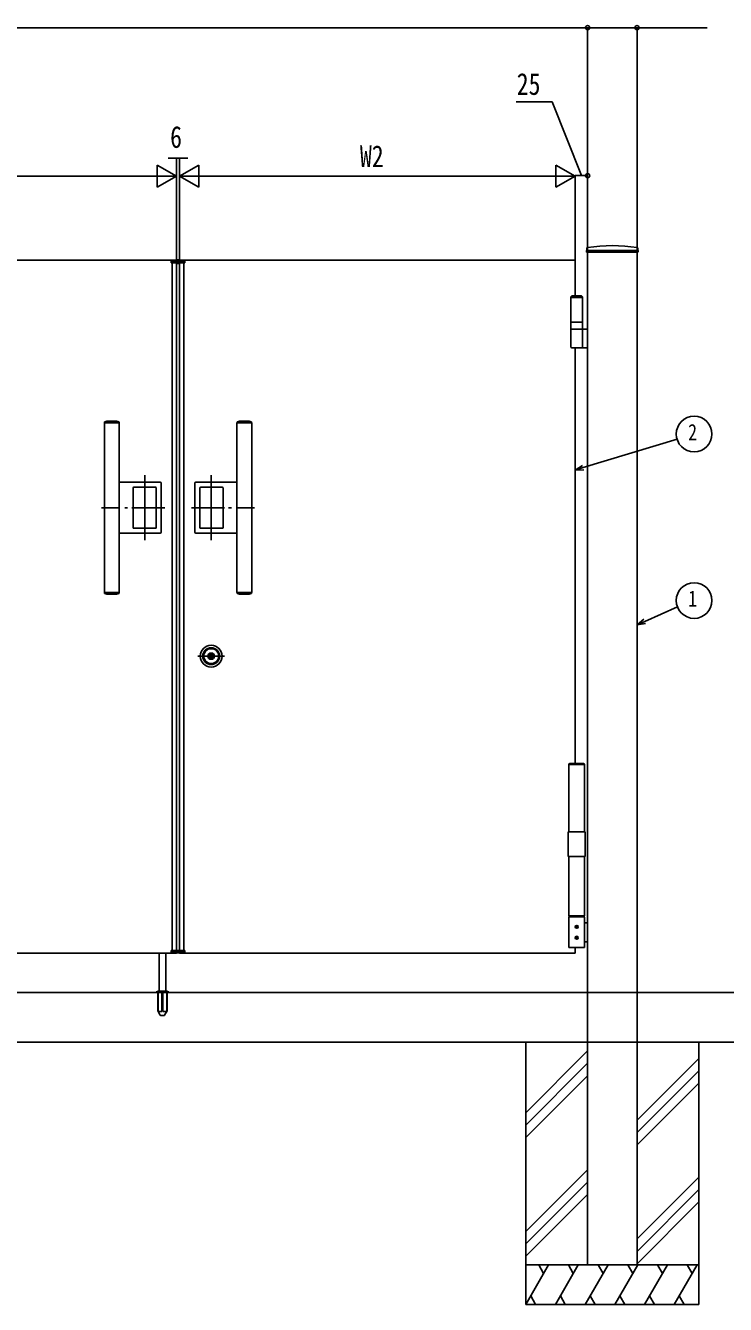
# Model space of a CAD drawing. Units: millimetres, scale not verified. Extents: x -4205 to 4205, y -2970 to 2970.
# Drawn here: x -142 to 1273, y -983 to 1601 of the extents above; entities that cross this region are included whole.
import ezdxf
from ezdxf.enums import TextEntityAlignment as Align

# ---------------------------------------------------------------- set-up
doc = ezdxf.new("R2010")
doc.units = ezdxf.units.MM
doc.header["$LTSCALE"] = 12
for name, color, linetype in [('0-3_YKK_12', 2, 'Continuous'), ('0-4_YKK_A1', 4, 'Continuous'), ('0-5_YKK_D', 6, 'Continuous')]:
    doc.layers.add(name, color=color, linetype=linetype)
doc.styles.add('ＭＳ ゴシック', font='')
doc.styles.get('ＭＳ ゴシック').set_extended_font_data('MS Gothic')

msp = doc.modelspace()

# ---------------------------------------------------------------- linework, layer by layer
at = {"layer": '0-3_YKK_12'}
msp.add_line((166.02, 1119), (166.02, 1129), dxfattribs=at)
at = {"layer": '0-4_YKK_A1'}
for p, q in [((992.27, 1150.69), (991.92, 1144.03)), ((992.42, 1143.5), (1095.62, 1143.5)), ((994.02, -353), (994.02, 1143.5)), ((1094.02, 1147), (1094.02, 1143.5)), ((1094.02, -353), (1094.02, 1143.5)), ((1095.77, 1150.69), (1096.12, 1144.03)), ((152.12, 1121.5), (152.33, 1125.55)), ((152.12, 1121.5), (179.92, 1121.5)), ((178.71, 1126.5), (153.33, 1126.5)), ((154.02, 1123.5), (178.02, 1123.5)), ((154.02, 1123.5), (154.02, 1121.5)), ((154.02, 1121.5), (154.02, -267.5)), ((163.02, 1126.5), (163.02, 1127)), ((163.02, 1121.5), (163.02, -267.5)), ((169.02, 1126.5), (169.02, 1127)), ((169.02, 1121.5), (169.02, -267.5)), ((178.02, 1123.5), (178.02, 1121.5)), ((178.02, 1121.5), (178.02, -267.5)), ((179.92, 1121.5), (179.71, 1125.55)), ((962.52, 1055), (960.52, 1053)), ((983.52, 1053), (960.52, 1053)), ((983.52, 1052), (960.52, 1052)), ((981.52, 1055), (962.52, 1055)), ((981.52, 1055), (983.52, 1053)), ((983.52, 1002), (960.52, 1002)), ((960.52, 988), (994.02, 988)), ((960.52, 951.5), (960.52, 986.5)), ((983.52, 951.5), (983.52, 986.5)), ((994.02, 950), (962.02, 950)), ((969.02, 950), (969.02, 110)), ((22.27, 802), (41.77, 802)), ((309.77, 802), (290.27, 802)), ((17.02, 798.5), (17.02, 455.5)), ((17.02, 798.5), (19.02, 798.5)), ((17.32, 798.5), (17.32, 799.87)), ((45.74, 800.31), (18.3, 800.31)), ((19.02, 798.5), (47.02, 798.5)), ((46.72, 799.87), (46.72, 798.5)), ((47.02, 798.5), (47.02, 455.5)), ((285.02, 798.5), (285.02, 455.5)), ((313.02, 798.5), (285.02, 798.5)), ((285.32, 799.87), (285.32, 798.5)), ((286.3, 800.31), (313.74, 800.31)), ((315.02, 798.5), (313.02, 798.5)), ((314.72, 798.5), (314.72, 799.87)), ((315.02, 798.5), (315.02, 455.5)), ((130.02, 678.5), (47.02, 678.5)), ((99.02, 692.46), (99.02, 561.66)), ((132.02, 577.5), (132.02, 676.5)), ((200.02, 577.5), (200.02, 676.5)), ((202.02, 678.5), (285.02, 678.5)), ((233.02, 692.46), (233.02, 561.66)), ((75.02, 667), (75.02, 587)), ((76.52, 668.5), (120.52, 668.5)), ((122.02, 587), (122.02, 667)), ((210.02, 587), (210.02, 667)), ((255.52, 668.5), (211.52, 668.5)), ((257.02, 667), (257.02, 587)), ((48.48, 627), (11.52, 627)), ((63.99, 627), (58.25, 627)), ((72.3, 627), (139.13, 627)), ((259.74, 627), (192.91, 627)), ((268.05, 627), (273.79, 627)), ((283.56, 627), (320.52, 627)), ((130.02, 575.5), (47.02, 575.5)), ((120.52, 585.5), (76.52, 585.5)), ((202.02, 575.5), (285.02, 575.5)), ((211.52, 585.5), (255.52, 585.5)), ((47.02, 455.5), (17.02, 455.5)), ((17.32, 454.13), (17.32, 455.5)), ((18.3, 453.69), (45.74, 453.69)), ((41.77, 452), (22.27, 452)), ((46.72, 455.5), (46.72, 454.13)), ((285.02, 455.5), (315.02, 455.5)), ((285.32, 455.5), (285.32, 454.13)), ((313.74, 453.69), (286.3, 453.69)), ((290.27, 452), (309.77, 452)), ((314.72, 454.13), (314.72, 455.5)), ((260.02, 327), (206.02, 327)), ((228.86, 326.06), (228.86, 327.94)), ((229.16, 328.24), (229.81, 328.24)), ((229.16, 325.76), (229.81, 325.76)), ((229.92, 328.28), (230.11, 328.4)), ((229.92, 325.72), (230.11, 325.6)), ((230.11, 328.4), (231.17, 328.41)), ((230.11, 325.6), (231.17, 325.59)), ((231.17, 328.41), (231.33, 327.83)), ((231.17, 325.59), (231.27, 325.96)), ((231.42, 325.96), (231.27, 325.96)), ((231.52, 327.68), (231.71, 327.68)), ((231.98, 326.87), (231.7, 326.15)), ((231.98, 328.03), (231.9, 327.81)), ((231.98, 328.03), (233.13, 328.03)), ((232.12, 326.96), (232.35, 326.96)), ((232.5, 326.84), (232.61, 326.21)), ((234.06, 325.96), (232.91, 325.96)), ((233.54, 327.16), (233.43, 327.79)), ((233.92, 327.04), (233.69, 327.04)), ((234.06, 327.13), (234.34, 327.85)), ((234.06, 325.96), (234.14, 326.19)), ((234.52, 326.32), (234.33, 326.32)), ((234.62, 328.03), (234.77, 328.03)), ((234.86, 325.59), (234.71, 326.17)), ((234.86, 328.41), (234.77, 328.03)), ((235.93, 328.4), (234.86, 328.41)), ((235.93, 325.6), (234.86, 325.59)), ((236.12, 328.28), (235.93, 328.4)), ((236.12, 325.72), (235.93, 325.6)), ((236.88, 328.24), (236.23, 328.24)), ((236.88, 325.76), (236.23, 325.76)), ((237.18, 326.06), (237.18, 327.94)), ((956.02, 108), (988.02, 108)), ((956.02, -28), (956.02, 108)), ((956.27, 108), (956.27, 109)), ((957.27, 110), (986.77, 110)), ((987.77, 108), (987.77, 109)), ((988.02, -28), (988.02, 108)), ((989.02, -28), (955.02, -28)), ((955.02, -28), (955.02, -78)), ((989.02, -28), (989.02, -78)), ((989.02, -78), (955.02, -78)), ((988.02, -198), (988.02, -78)), ((956.02, -201.5), (956.02, -260.5)), ((957.02, -198), (957.02, -200)), ((987.02, -200), (957.02, -200)), ((986.52, -200), (957.52, -200)), ((987.02, -198), (987.02, -200)), ((988.02, -201.5), (988.02, -260.5)), ((972.02, -221.73), (970.52, -220.87)), ((973.52, -219.13), (972.02, -218.27)), ((972.02, -221.73), (973.52, -220.87)), ((973.52, -220.87), (973.52, -219.13)), ((988.17, -212), (994.02, -212)), ((972.02, -243.73), (970.52, -242.87)), ((973.52, -241.13), (972.02, -240.27)), ((972.02, -243.73), (973.52, -242.87)), ((973.52, -242.87), (973.52, -241.13)), ((994.02, -250), (988.17, -250)), ((163.02, -273), (-636.98, -273)), ((128.02, -350), (128.02, -273)), ((141.02, -350), (141.02, -273)), ((152.12, -267.5), (179.92, -267.5)), ((152.12, -267.5), (152.33, -271.55)), ((178.71, -272.5), (153.33, -272.5)), ((154.02, -269.5), (154.02, -267.5)), ((154.02, -269.5), (178.02, -269.5)), ((163.02, -272.5), (163.02, -273)), ((169.02, -272.5), (169.02, -273)), ((169.02, -273), (969.02, -273)), ((178.02, -269.5), (178.02, -267.5)), ((179.92, -267.5), (179.71, -271.55)), ((957.52, -262), (986.52, -262)), ((969.02, -262), (969.02, -273)), ((1544.02, -353), (-1557.36, -353)), ((121.52, -352.16), (121.52, -353)), ((121.52, -353), (147.52, -353)), ((121.81, -351.46), (147.23, -351.46)), ((125.52, -350), (122.18, -351.22)), ((125.27, -353), (125.27, -390.03)), ((125.52, -350), (143.52, -350)), ((125.83, -353), (125.83, -391)), ((133.52, -353), (133.52, -391)), ((135.52, -353), (135.52, -391)), ((143.21, -353), (143.21, -391)), ((143.52, -350), (146.86, -351.22)), ((143.77, -353), (143.77, -390.03)), ((147.52, -352.16), (147.52, -353)), ((994.02, -353), (994.22, -903)), ((1094.02, -353), (1094.22, -903)), ((125.27, -390.03), (130.16, -398.5)), ((125.83, -391), (133.52, -391)), ((131.03, -399), (138.01, -399)), ((133.52, -390.03), (135.52, -390.03)), ((135.52, -391), (143.21, -391)), ((143.77, -390.03), (138.88, -398.5)), ((1544.02, -453), (-1147.71, -453)), ((869.02, -453), (869.02, -983)), ((1219.02, -453), (1219.22, -983)), ((994.02, -470.79), (869.02, -595.79)), ((1219.02, -485.79), (1094.02, -610.79)), ((994.02, -495.79), (869.02, -620.79)), ((1219.02, -510.79), (1094.02, -635.79)), ((994.02, -520.79), (869.02, -645.79)), ((1219.02, -535.79), (1094.02, -660.79)), ((994.02, -710.79), (869.02, -835.79)), ((994.02, -735.79), (869.02, -860.79)), ((1219.02, -725.79), (1094.02, -850.79)), ((994.02, -760.79), (869.02, -885.79)), ((1219.02, -750.79), (1094.22, -875.79)), ((1219.02, -775.79), (1094.22, -900.79)), ((869.02, -903), (1219.22, -903)), ((915.21, -903), (869.02, -983)), ((895.21, -903), (905.21, -920.32)), ((975.21, -903), (929.02, -983)), ((955.21, -903), (965.21, -920.32)), ((1035.41, -903), (989.22, -983)), ((994.22, -903), (1094.22, -903)), ((1015.41, -903), (1025.41, -920.32)), ((1095.41, -903), (1049.22, -983)), ((1075.41, -903), (1085.41, -920.32)), ((1155.41, -903), (1109.22, -983)), ((1135.41, -903), (1145.41, -920.32)), ((1215.41, -903), (1169.22, -983)), ((1195.41, -903), (1205.41, -920.32)), ((879.02, -965.68), (889.02, -983)), ((939.02, -965.68), (949.02, -983)), ((999.22, -965.68), (1009.22, -983)), ((1059.22, -965.68), (1069.22, -983)), ((1119.22, -965.68), (1129.22, -983)), ((1179.22, -965.68), (1189.22, -983)), ((869.02, -983), (1219.22, -983))]:
    msp.add_line(p, q, dxfattribs=at)
for points in [[(1094.02, 1147), (994.02, 1147), (994.02, 1143.5)], [(163.02, 1127), (-636.98, 1127), (-636.98, 1055)], [(169.02, 1127), (969.02, 1127), (969.02, 1055)], [(960.52, 988), (960.52, 1002), (960.52, 1053)], [(983.52, 988), (983.52, 1002), (983.52, 1053)], [(988.02, -198), (956.02, -198), (956.02, -78)], [(970.52, -220.87), (970.52, -219.13), (972.02, -218.27)], [(970.52, -242.87), (970.52, -241.13), (972.02, -240.27)]]:
    msp.add_lwpolyline(points, dxfattribs=at)
for centre, radius in [((233.02, 327), 22), ((233.02, 327), 17), ((233.02, 327), 15), ((233.02, 327), 6.35), ((233.02, 327), 5.6), ((233.02, 327), 4.3), ((972.02, -220), 3), ((972.02, -220), 2.46), ((972.02, -242), 3), ((972.02, -242), 2.46)]:
    msp.add_circle(centre, radius, dxfattribs=at)
for centre, radius, start, end in [((992.42, 1144), 0.5, 177, 270), ((994.27, 1150.58), 2, 99.00123, 177), ((1044.02, 836.5), 320, 80.99877, 99.00123), ((1093.77, 1150.58), 2, 3, 80.99877), ((1095.62, 1144), 0.5, 270, 3), ((153.33, 1125.5), 1, 90, 177), ((178.71, 1125.5), 1, 3, 90), ((962.02, 986.5), 1.5, 90, 180), ((982.02, 986.5), 1.5, 0, 90), ((962.02, 951.5), 1.5, 180, 270), ((982.02, 951.5), 1.5, 270, 0), ((32.02, 763.22), 40, 104.21682, 110.76843), ((22.27, 801.7), 0.3, 90, 104.21682), ((22.27, 801.7), 0.3, 61.29529, 90), ((32.02, 819.51), 20, 241.29529, 250.4307), ((32.02, 763.22), 38, 80.0794, 99.9206), ((32.02, 819.51), 20, 289.5693, 298.70471), ((41.77, 801.7), 0.3, 90, 118.70471), ((41.77, 801.7), 0.3, 75.78318, 90), ((32.02, 763.22), 40, 69.23157, 75.78318), ((300.02, 763.22), 40, 104.21682, 110.76843), ((290.27, 801.7), 0.3, 90, 104.21682), ((290.27, 801.7), 0.3, 61.29529, 90), ((300.02, 819.51), 20, 241.29529, 250.4307), ((300.02, 763.22), 38, 80.0794, 99.9206), ((300.02, 819.51), 20, 289.5693, 298.70471), ((309.77, 801.7), 0.3, 90, 118.70471), ((309.77, 801.7), 0.3, 75.78318, 90), ((300.02, 763.22), 40, 69.23157, 75.78318), ((18.12, 799.87), 0.8, 110.76843, 180), ((25.42, 800.94), 0.3, 250.4307, 279.9206), ((38.62, 800.94), 0.3, 260.0794, 289.5693), ((45.92, 799.87), 0.8, 0, 69.23157), ((286.12, 799.87), 0.8, 110.76843, 180), ((293.42, 800.94), 0.3, 250.4307, 279.9206), ((306.62, 800.94), 0.3, 260.0794, 289.5693), ((313.92, 799.87), 0.8, 0, 69.23157), ((130.02, 676.5), 2, 0, 90), ((202.02, 676.5), 2, 90, 180), ((76.52, 667), 1.5, 90, 180), ((76.52, 667), 1.5, 90, 180), ((120.52, 667), 1.5, 0, 90), ((120.52, 667), 1.5, 0, 90), ((211.52, 667), 1.5, 90, 180), ((211.52, 667), 1.5, 90, 180), ((255.52, 667), 1.5, 0, 90), ((255.52, 667), 1.5, 0, 90), ((76.52, 587), 1.5, 180, 270), ((76.52, 587), 1.5, 180, 270), ((120.52, 587), 1.5, 270, 0), ((120.52, 587), 1.5, 270, 0), ((130.02, 577.5), 2, 270, 0), ((202.02, 577.5), 2, 180, 270), ((211.52, 587), 1.5, 180, 270), ((211.52, 587), 1.5, 180, 270), ((255.52, 587), 1.5, 270, 0), ((255.52, 587), 1.5, 270, 0), ((18.12, 454.13), 0.8, 180, 249.23157), ((32.02, 490.78), 40, 249.23157, 255.78318), ((22.27, 452.3), 0.3, 255.78318, 270), ((22.27, 452.3), 0.3, 270, 298.70471), ((32.02, 434.49), 20, 109.5693, 118.70471), ((25.42, 453.06), 0.3, 80.0794, 109.5693), ((32.02, 490.78), 38, 260.0794, 279.9206), ((38.62, 453.06), 0.3, 70.4307, 99.9206), ((32.02, 434.49), 20, 61.29529, 70.4307), ((41.77, 452.3), 0.3, 241.29529, 270), ((41.77, 452.3), 0.3, 270, 284.21682), ((32.02, 490.78), 40, 284.21682, 290.76843), ((45.92, 454.13), 0.8, 290.76843, 0), ((286.12, 454.13), 0.8, 180, 249.23157), ((300.02, 490.78), 40, 249.23157, 255.78318), ((290.27, 452.3), 0.3, 255.78318, 270), ((290.27, 452.3), 0.3, 270, 298.70471), ((300.02, 434.49), 20, 109.5693, 118.70471), ((293.42, 453.06), 0.3, 80.0794, 109.5693), ((300.02, 490.78), 38, 260.0794, 279.9206), ((306.62, 453.06), 0.3, 70.4307, 99.9206), ((300.02, 434.49), 20, 61.29529, 70.4307), ((309.77, 452.3), 0.3, 241.29529, 270), ((309.77, 452.3), 0.3, 270, 284.21682), ((300.02, 490.78), 40, 284.21682, 290.76843), ((313.92, 454.13), 0.8, 290.76843, 0), ((229.16, 327.94), 0.3, 90, 180), ((229.16, 326.06), 0.3, 180, 270), ((229.81, 328.44), 0.2, 270, 305), ((229.81, 325.56), 0.2, 55, 90), ((231.52, 327.88), 0.2, 195, 270), ((231.42, 326.26), 0.3, 270, 338), ((231.71, 327.88), 0.2, 270, 340), ((232.12, 326.81), 0.15, 90, 158), ((232.35, 326.81), 0.15, 10, 90), ((232.91, 326.26), 0.3, 190, 270), ((233.13, 327.73), 0.3, 10, 90), ((233.69, 327.19), 0.15, 190, 270), ((233.92, 327.19), 0.15, 270, 338), ((234.33, 326.12), 0.2, 90, 160), ((234.62, 327.73), 0.3, 90, 158), ((234.52, 326.12), 0.2, 15, 90), ((236.23, 328.44), 0.2, 235, 270), ((236.23, 325.56), 0.2, 90, 125), ((236.88, 327.94), 0.3, 0, 90), ((236.88, 326.06), 0.3, 270, 0), ((957.27, 109), 1, 90, 180), ((986.77, 109), 1, 0, 90), ((957.52, -201.5), 1.5, 90, 180), ((986.52, -201.5), 1.5, 0, 90), ((153.33, -271.5), 1, 183, 270), ((178.71, -271.5), 1, 270, 357), ((957.52, -260.5), 1.5, 180, 270), ((986.52, -260.5), 1.5, 270, 0), ((122.52, -352.16), 1, 110, 180), ((146.52, -352.16), 1, 0, 70), ((131.03, -398), 1, 210, 270), ((138.01, -398), 1, 270, 330)]:
    msp.add_arc(centre, radius, start, end, dxfattribs=at)
at = {"layer": '0-5_YKK_D'}
for p, q in [((-661.98, 1597), (994.02, 1597)), ((994.02, 1148), (994.02, 1598)), ((994.02, 1148), (994.02, 1598)), ((1094.02, 1148), (1094.02, 1598)), ((163.02, 1297), (124.05, 1319.5)), ((124.05, 1319.5), (124.05, 1274.5)), ((163.02, 1333), (146.02, 1333)), ((163.02, 1128), (163.02, 1334)), ((169.02, 1333), (163.02, 1333)), ((169.02, 1128), (169.02, 1334)), ((169.02, 1333), (186.02, 1333)), ((169.02, 1297), (207.99, 1319.5)), ((207.99, 1274.5), (207.99, 1319.5)), ((969.02, 1297), (930.05, 1319.5)), ((930.05, 1319.5), (930.05, 1274.5)), ((-591.98, 1297), (118.02, 1297)), ((163.02, 1297), (85.08, 1297)), ((163.02, 1297), (124.05, 1274.5)), ((163.02, 1128), (163.02, 1298)), ((169.02, 1128), (169.02, 1298)), ((169.02, 1297), (207.99, 1274.5)), ((169.02, 1297), (246.96, 1297)), ((924.02, 1297), (214.02, 1297)), ((969.02, 1297), (891.08, 1297)), ((969.02, 1297), (930.05, 1274.5)), ((969.02, 1128), (969.02, 1299)), ((969.02, 1128), (969.02, 1298)), ((969.02, 1298), (994.02, 1298)), ((994.02, 1148), (994.02, 1299))]:
    msp.add_line(p, q, dxfattribs=at)
for points in [[(994.02, 1597), (1094.02, 1597), (1235.82, 1597)], [(981.52, 1298), (922.29, 1447), (849.89, 1447)], [(969.02, 703.13), (985.29, 708.06), (1174.91, 765.48)], [(986.61, 703.7), (969.02, 703.13), (983.97, 712.42)], [(1094.02, 390.49), (1109.59, 397.32), (1175.81, 426.38)], [(1111.42, 393.15), (1094.02, 390.49), (1107.76, 401.49)]]:
    msp.add_lwpolyline(points, dxfattribs=at)
for centre, radius in [((994.02, 1597), 4.25), ((994.02, 1597), 4.25), ((1094.02, 1597), 4.25), ((994.02, 1298), 4.25), ((1209.39, 775.83), 36), ((1209.39, 439.36), 36)]:
    msp.add_circle(centre, radius, dxfattribs=at)

# ---------------------------------------------------------------- texts
at = {"layer": '0-5_YKK_D', "style": 'ＭＳ ゴシック', "width": 0.8}
for s, height, p in [('25', 43.99, (850.89, 1448)), ('6', 43.99, (150.02, 1341)), ('W2', 43.99, (533.82, 1302)), ('2', 32.99, (1197.39, 753.33)), ('1', 32.99, (1197.39, 416.86))]:
    msp.add_text(s, height=height, dxfattribs=at).set_placement(p, align=Align.BOTTOM_LEFT)

doc.saveas('drawing.dxf')
